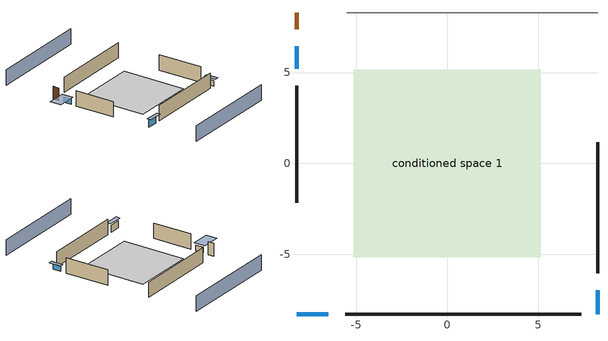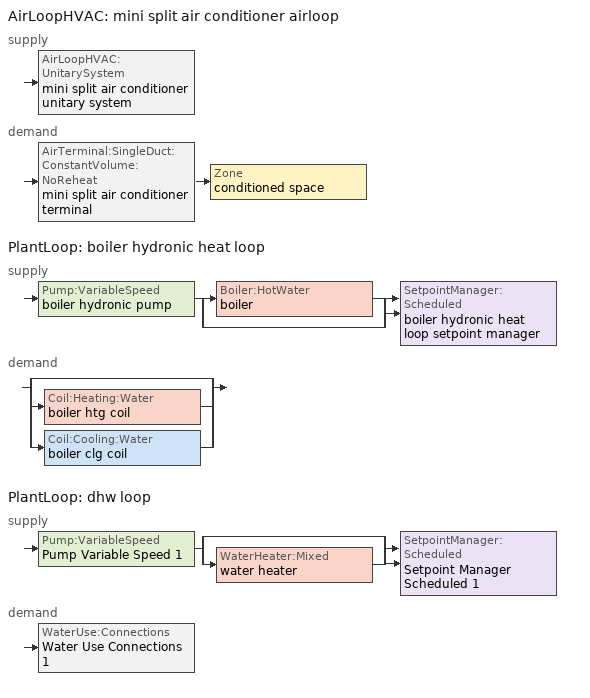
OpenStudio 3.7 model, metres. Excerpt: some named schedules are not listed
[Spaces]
conditioned space 1
 floor foundation (Slab1 construction): -5.14,-5.14 -5.14,5.14 5.14,5.14 5.14,-5.14 z0
 wall outside (Wall1 construction): 8.28,-6.04 8.28,1.17 z0:2.44
 wall outside (Wall2 construction): -5.61,-8.28 7.35,-8.28 z0:2.44
 wall outside (Wall3 construction): -8.28,4.28 -8.28,-2.16 z0:2.44
 wall outside (AdiabaticWallConstruction): 8.28,-8.29 8.28,-6.97 z0:0.85; -8.28,-8.28 -6.54,-8.28 z0:1.16; -8.28,6.44 -8.28,5.21 z0:0.92
 wall outside (AdiabaticWallConstruction 1): -8.28,8.28 -8.28,7.37 z0:2.03
 wall adiabatic (Wall4 construction): 8.28,8.28 -5.51,8.28 z0:2.44
 window (WindowConstruction): 8.28,-8.28 8.28,-6.97 z0:0.85
 window (WindowConstruction 1): -8.28,-8.28 -6.54,-8.28 z0:1.16
 window (WindowConstruction 2): -8.28,6.44 -8.28,5.21 z0:0.91
 door (Door): -8.28,8.28 -8.28,7.37 z0:2.03
 ceiling adiabatic (Floor1 construction): 5.14,-5.14 5.14,5.14 -5.14,5.14 -5.14,-5.14 z0
shading: 8.28,16.51 -8.28,16.51 / -8.28,-16.51 8.28,-16.51 z0:2.44; 8.28,-6.66 8.28,-8.59 8.89,-8.59 8.89,-6.66 z1.16; -6.24,-8.28 -8.59,-8.28 -8.59,-8.89 -6.24,-8.89 z1.46; -8.28,4.91 -8.28,6.75 -11.33,6.75 -11.33,4.91 z1.22
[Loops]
AirLoopHVAC 'mini split air conditioner airloop'
 supply: AirLoopHVAC:UnitarySystem 'mini split air conditioner unitary system'
 demand: AirTerminal:SingleDuct:ConstantVolume:NoReheat 'mini split air conditioner terminal' > Zone 'conditioned space'
PlantLoop 'boiler hydronic heat loop'
 supply: Pump:VariableSpeed 'boiler hydronic pump' > split
  | Boiler:HotWater 'boiler'
  | bypass
  join > SetpointManager:Scheduled 'boiler hydronic heat loop setpoint manager'
 demand: split
  | bypass
  | Coil:Heating:Water 'boiler htg coil'
  | Coil:Cooling:Water 'boiler clg coil'
PlantLoop 'dhw loop'
 supply: Pump:VariableSpeed 'Pump Variable Speed 1' > split
  | bypass
  | WaterHeater:Mixed 'water heater'
  join > SetpointManager:Scheduled 'Setpoint Manager Scheduled 1'
 demand: WaterUse:Connections 'Water Use Connections 1'
[Site]
Tallahassee Regional Ap  Isis_FL_USA: Latitude {deg}=30.38; Longitude {deg}=-84.37; Time Zone {hr}=-5; Elevation {m}=21; Terrain=Suburbs
[Site:GroundTemperature:Shallow]
16.3547, 15.0593, 14.9556, 15.5703, 18.038, 20.4943, 22.6237, 23.9727, 24.0873, 22.9901, 20.915, 18.5341
[Site:WaterMainsTemperature]
Calculation Method=Schedule; Temperature Schedule=mains temperature schedule
[Building]
Building 1
[Material] Roughness=Rough
Name | Thickness {m} | Conductivity {W/m-K} | Density {kg/m3} | Specific Heat {J/kg-K} | Thermal Absorptance | Solar Absorptance | Visible Absorptance
wood siding | 0.0254 | 0.102417 | 544.68 | 1172.36 | 0.9 | 0.85 | 0.85
osb sheathing 0.5 in. | 0.0127 | 0.115458 | 512.64 | 1214.23 | 0.9 | 0.7 | 0.7
wall stud and cavity | 0.1397 | 0.0951301 | 139.0536 | 1170.24 | 0.9 | 0.7 | 0.7
gypsum board | 0.0127 | 0.160291 | 801 | 837.4 | 0.9 | 0.6 | 0.6
osb sheathing 0.5 in. 1 | 0.0127 | 0.115458 | 512.64 | 1214.23
wall stud and cavity 1 | 0.1397 | 0.506836 | 139.0536 | 1170.24 | 0.9 | 0.7 | 0.7
ceiling stud and cavity | 0.0889 | 1.05181 | 20.9862 | 1087.66 | 0.9 | 0.7 | 0.7
gypsum board 1 | 0.00254 | 0.160291 | 801 | 837.4 | 0.9 | 0.6 | 0.6
interior horizontal ins | 0.051816 | 0.029427 | 32.04 | 1214.23
interior vertical ins | 0.025908 | 0.029427 | 32.04 | 1214.23
concrete 4.0 in. | 0.1016 | 1.803125 | 2242.8 | 837.4 | 0.9 | 0.7 | 0.7
floor covering | 0.0127 | 0.0450781 | 54.468 | 1339.84 | 0.9 | 0.9 | 0.9
wood siding 1; wood siding 2 | 0.0254 | 0.102417 | 544.68 | 1172.36
wall rigid ins | 0.512978 | 0.029427 | 32.04 | 1214.23 | 0.9 | 0.7 | 0.7
wall stud and cavity 2 | 0.0889 | 0.380278 | 52.3479 | 1209.89 | 0.9 | 0.7 | 0.7
door material | 0.04445 | 0.0612267 | 512.64 | 1214.23 | 0.9 | 0.7 | 0.7
wall stud and cavity 3 | 0.0889 | 0.391764 | 83.0341 | 1211.67 | 0.9 | 0.7 | 0.7
furniture material conditioned space 1 | 0.1524 | 0.115458 | 640.8 | 1214.23 | 0.9 | 0.6 | 0.6
[Construction]
Wall1 construction; Wall2 construction; Wall3 construction: wood siding, osb sheathing 0.5 in., wall stud and cavity, gypsum board
Wall4 construction: osb sheathing 0.5 in. 1, wall stud and cavity 1, gypsum board
Floor1 construction: ceiling stud and cavity, gypsum board 1
Slab1 construction: concrete 4.0 in., floor covering
WindowConstruction; WindowConstruction 1; WindowConstruction 2: WindowMaterial
AdiabaticWallConstruction: wood siding 1, wall rigid ins, wall stud and cavity 2, gypsum board
Door: door material
AdiabaticWallConstruction 1: wood siding 2, wall rigid ins, wall stud and cavity 2, gypsum board
PartitionWallConstruction: gypsum board, wall stud and cavity 3, gypsum board
furniture construction conditioned space 1: furniture material conditioned space 1
[WindowMaterial:SimpleGlazingSystem]
WindowMaterial: U-Factor {W/m2-K}=4.31528; Solar Heat Gain Coefficient=0.67
[ThermalZone]
conditioned space: Multiplier=1; Volume {m3}=257.797; Thermostat=conditioned space temperature setpoint; Use Ideal Air Loads=No
[Sizing:Zone]
conditioned space: Zone Cooling Design Supply Air Temperature Input Method=SupplyAirTemperature; Zone Cooling Design Supply Air Temperature {C}=14; Zone Cooling Design Supply Air Temperature Difference {deltaC}=11.11; Zone Heating Design Supply Air Temperature Input Method=SupplyAirTemperature; Zone Heating Design Supply Air Temperature {C}=40; Zone Heating Design Supply Air Temperature Difference {deltaC}=11.11; Zone Cooling Design Supply Air Humidity Ratio {kg-H2O/kg-air}=0.0085; Zone Heating Design Supply Air Humidity Ratio {kg-H2O/kg-air}=0.008; Cooling Design Air Flow Method=DesignDay; Heating Design Air Flow Method=DesignDay; Account for Dedicated Outdoor Air System=No; Dedicated Outdoor Air System Control Strategy=NeutralSupplyAir; Dedicated Outdoor Air Low Setpoint Temperature for Design {C}=autosize; Dedicated Outdoor Air High Setpoint Temperature for Design {C}=autosize; Zone Load Sizing Method=Sensible Load Only No Latent Load; Zone Latent Cooling Design Supply Air Humidity Ratio Input Method=HumidityRatioDifference; Zone Cooling Design Supply Air Humidity Ratio Difference {kgWater/kgDryAir}=0.005; Zone Latent Heating Design Supply Air Humidity Ratio Input Method=HumidityRatioDifference; Zone Humidification Design Supply Air Humidity Ratio Difference {kgWater/kgDryAir}=0.005
[Zone equipment]
conditioned space: mini split air conditioner terminal, boiler fan coil
[Space]
conditioned space 1: Thermal Zone=conditioned space; Building Unit=Building Unit 1; Volume {m3}=257.797
[ThermostatSetpoint:DualSetpoint]
conditioned space temperature setpoint: Heating Setpoint Temperature Schedule=heating setpoint; Cooling Setpoint Temperature Schedule=cooling setpoint
[Foundation:Kiva]
Foundation Kiva 1: Initial Indoor Air Temperature {C}=16.3889; Interior Horizontal Insulation Material=interior horizontal ins; Interior Horizontal Insulation Depth {m}=0; Interior Horizontal Insulation Width {m}=0.6096; Interior Vertical Insulation Material=interior vertical ins; Interior Vertical Insulation Depth {m}=0.1016; Wall Height Above Grade {m}=0.1016; Wall Depth Below Slab {m}=0.2032
[Foundation:Kiva:Settings]
Soil Conductivity {W/m-K}=1.9041; Soil Density {kg/m3}=1842.3; Soil Specific Heat {J/kg-K}=418.7; Ground Solar Absorptivity=0.9; Ground Thermal Absorptivity=0.9; Ground Surface Roughness {m}=0.03; Far-Field Width {m}=40; Deep-Ground Boundary Condition=ZeroFlux; Deep-Ground Depth {m}=40; Minimum Cell Dimension {m}=0.2; Maximum Cell Growth Coefficient=3; Simulation Timestep=Timestep
[SurfaceProperty:ExposedFoundationPerimeter]
Slab1: Exposed Perimeter Calculation Method=TotalExposedPerimeter; Total Exposed Perimeter {m}=29.1084
[SurfaceProperty:IncidentSolarMultiplier] Incident Solar Multiplier=1; Incident Solar Multiplier Schedule=trans schedule winter=0.85 summer=0.7
Window1; Window2; Window3
[InternalMass:Definition] Design Level Calculation Method=SurfaceArea
Name | Construction | Surface Area {m2}
partition wall mass | PartitionWallConstruction | 105.724
furniture mass conditioned space 1 | furniture construction conditioned space 1 | 42.2895
[InternalMass] Space or SpaceType=conditioned space 1; Multiplier=1
Name | Internal Mass Definition
partition wall mass | partition wall mass
furniture mass conditioned space 1 | furniture mass conditioned space 1
[External:File]
External File 1: File=in.schedules.csv
[People:Definition]
occupants: Number of People Calculation Method=People; Number of People {people}=4; Fraction Radiant=0.314171; Sensible Heat Fraction=0.56303; Carbon Dioxide Generation Rate {m3/s-W}=0; Enable ASHRAE 55 Comfort Warnings=No; Mean Radiant Temperature Calculation Type=ZoneAveraged
[People]
occupants: People Definition=occupants; Space or SpaceType=conditioned space 1; Number of People Schedule=occupants; Activity Level Schedule=occupants activity schedule; Multiplier=1
[Coil:Cooling:DX:MultiSpeed]
mini split air conditioner clg coil: Availability Schedule=Always On Discrete; Condenser Type=AirCooled; Minimum Outdoor Dry-Bulb Temperature for Compressor Operation {C}=-25; Apply Part Load Fraction to Speeds Greater than 1=No; Apply Latent Degradation to Speeds Greater than 1=No; Crankcase Heater Capacity {W}=50; Maximum Outdoor Dry-Bulb Temperature for Crankcase Heater Operation {C}=10; Basin Heater Capacity {W/K}=0; Basin Heater Setpoint Temperature {C}=2; Fuel Type=Electricity; Stage 1=Coil Cooling DX Multi Speed Stage Data 1; Stage 2=Coil Cooling DX Multi Speed Stage Data 2
[Coil:Cooling:DX:MultiSpeed:StageData] Rated Evaporator Fan Power Per Volume Flow Rate 2017 {W/(m3/s)}=773.3; Rated Evaporator Fan Power Per Volume Flow Rate 2023 {W/(m3/s)}=934.4; Nominal Time for Condensate Removal to Begin {s}=1000; Ratio of Initial Moisture Evaporation Rate and Steady State Latent Capacity=1.5; Maximum Cycling Rate {cycles/hr}=3; Latent Capacity Time Constant {s}=45; Rated Waste Heat Fraction of Power Input=0.2; Waste Heat Function of Temperature Curve=ConstantBiquadratic; Evaporative Condenser Effectiveness=0.9; Evaporative Condenser Air Flow Rate {m3/s}=autosize; Rated Evaporative Condenser Pump Power Consumption {W}=autosize
Name | Gross Rated Total Cooling Capacity {W} | Gross Rated Sensible Heat Ratio | Gross Rated Cooling COP {W/W} | Rated Air Flow Rate {m3/s} | Total Cooling Capacity Function of Temperature Curve | Total Cooling Capacity Function of Flow Fraction Curve | Energy Input Ratio Function of Temperature Curve | Energy Input Ratio Function of Flow Fraction Curve | Part Load Fraction Correlation Curve
Coil Cooling DX Multi Speed Stage Data 1 | 918.842 | 0.805933 | 3.61186 | 0.0492981 | Cool-CAP-fT1 | Cool-CAP-fFF1 | Cool-EIR-fT1 | Cool-EIR-fFF1 | Cool-PLF-fPLR1
Coil Cooling DX Multi Speed Stage Data 2 | 3628.42 | 0.729645 | 2.81102 | 0.193325 | Cool-CAP-fT2 | Cool-CAP-fFF2 | Cool-EIR-fT2 | Cool-EIR-fFF2 | Cool-PLF-fPLR2
[Fan:SystemModel] Availability Schedule=Always On Discrete; Speed Control Method=Discrete; Electric Power Minimum Flow Rate Fraction=0.2; Motor Efficiency=1; Motor In Air Stream Fraction=1; Design Electric Power Consumption {W}=autosize; Design Power Sizing Method=TotalEfficiencyAndPressure; Electric Power Per Unit Flow Rate {W/(m3/s)}=840; Electric Power Per Unit Flow Rate Per Unit Pressure {W-s/m3-Pa}=1.66667; Motor Loss Radiative Fraction=0
Name | Design Maximum Air Flow Rate {m3/s} | Design Pressure Rise {Pa} | Fan Total Efficiency | Speed Flow Fraction 1 | Speed Electric Power Fraction 1 | Speed Flow Fraction 2 | Speed Electric Power Fraction 2
mini split air conditioner supply fan | 0.193498 | 111.241 | 0.75 | 0.255 | 0.01658 | 1 | 1
boiler supply fan | 0.252209 | 1e-06 | 1 | 1 | 1
[EnergyManagementSystem:Sensor]
Name | Output Variable or Output Meter Index Key | Output Variable or Output Meter
mini_split_air_conditioner_supply_fan_s | mini split air conditioner supply fan | Fan Electricity Energy
mini_split_air_conditioner_clg_coil_s | mini split air conditioner clg coil | Cooling Coil Total Cooling Energy
boiler_plr_s | boiler | Boiler Part Load Ratio
boiler_hydronic_pump_mfr_s | boiler hydronic pump | Pump Mass Flow Rate
boiler_hydronic_pump_s | boiler hydronic pump | Pump Electricity Energy
boiler_fan_coil_s | boiler fan coil | Fan Coil Heating Energy
water_heater_energy | water heater | Water Heater Electricity Rate
water_heater_on_cycle_parasitic | water heater | Water Heater On Cycle Parasitic Electricity Rate
water_heater_off_cycle_parasitic | water heater | Water Heater Off Cycle Parasitic Electricity Rate
cool_season | cooling season schedule | Schedule Value
out_pb_s |  | Site Outdoor Air Barometric Pressure
out_wt_s |  | Site Outdoor Air Humidity Ratio
win_s | conditioned space | Zone Air Humidity Ratio
site_vw_s |  | Site Wind Speed
tin_s | conditioned space | Zone Mean Air Temperature
tout_s | conditioned space | Zone Outdoor Air Drybulb Temperature
mini_split_air_conditioner_airloop_Fan_RTF_s | mini split air conditioner supply fan | Fan Runtime Fraction Speed 1
mini_split_air_conditioner_airloop_Fan_RTF_s_1 | mini split air conditioner supply fan | Fan Runtime Fraction Speed 2
boiler_fan_coil_Fan_RTF_s | boiler supply fan | Fan Runtime Fraction
natural_vent_s | natural vent schedule | Schedule Value
htg_sp_s | heating setpoint | Schedule Value
clg_sp_s | cooling setpoint | Schedule Value
mech_vent_range_fan_0_sch_s | mech vent range fan 0 schedule | Schedule Value
mech_vent_bath_fan_0_sch_s | mech vent bath fan 0 schedule | Schedule Value
zone_htg_unmet_s | conditioned space | Zone Heating Setpoint Not Met Time
zone_clg_unmet_s | conditioned space | Zone Cooling Setpoint Not Met Time
htg_load_cond |  | Heating:EnergyTransfer:Zone:CONDITIONED SPACE
clg_load_cond |  | Cooling:EnergyTransfer:Zone:CONDITIONED SPACE
[EnergyManagementSystem:Program]
mini_split_air_conditioner_supply_fan_disaggregate_program: Set mini_split_air_conditioner_supply_fan_clg = 0; If mini_split_air_conditioner_clg_coil_s > 0; Set mini_split_air_conditioner_supply_fan_clg = mini_split_air_conditioner_supply_fan_s; EndIf
boiler_hydronic_pump_power_program: Set heating_plr = boiler_plr_s; Set pump_total_eff = boiler_hydronic_pump_rated_mfr / 1000 * 20000.0 / 210.576923076923; Set pump_vfr = boiler_hydronic_pump_mfr_s / 1000; If pump_vfr > 0; Set boiler_hydronic_pump_pressure_rise_act = 210.57692307692307 * heating_plr * pump_total_eff / pump_vfr; Else; Set boiler_hydronic_pump_pressure_rise_act = 0; EndIf
boiler_hydronic_pump_disaggregate_program: Set boiler_hydronic_pump_primary_htg = boiler_hydronic_pump_s
water_heater_EC_adj: Set dhw_e_cons = water_heater_energy + water_heater_on_cycle_parasitic + water_heater_off_cycle_parasitic; Set water_heater_ec_adj_act = 0.0 * dhw_e_cons / 1
natural_vent_program: Set Tin = tin_s; Set Tout = tout_s; Set Wout = out_wt_s; Set Pbar = out_pb_s; Set Phiout = (@RhFnTdbWPb Tout Wout Pbar); Set MaxHR = 0.0115; Set MaxRH = 0.7; Set Tnvsp = (htg_sp_s + clg_sp_s) / 2; Set NVavail = natural_vent_s; Set ClgSsnAvail = cool_season; Set natural_vent_flow_act = 0; Set whole_house_fan_flow_act = 0; Set whole_house_fan_act = 0; If ((Wout < MaxHR) && (Phiout < MaxRH) && (Tin > Tout) && (Tin > Tnvsp) && (ClgSsnAvail > 0)); Set WHF_Flow = 0; Set Adj = (Tin-Tnvsp)/(Tin-Tout); Set Adj = (@Min Adj 1); Set Adj = (@Max Adj 0); If (WHF_Flow > 0); Set whole_house_fan_flow_act = WHF_Flow*Adj; Set WHF_W = 0; Set whole_house_fan_act = WHF_W*Adj; ElseIf (NVavail > 0); Set NVArea = 1714.228313472; Set Cs = 8.968567957270247e-05; Set Cw = 6.158219665777789e-05; Set Tdiff = Tin-Tout; Set dT = (@Abs Tdiff); Set Vwind = site_vw_s; Set SGNV = NVArea*Adj*((((Cs*dT)+(Cw*(Vwind^2)))^0.5)/1000); Set MaxNV = 1.4322031742976002; Set natural_vent_flow_act = (@Min SGNV MaxNV); EndIf; EndIf
infil_program: Set p_m = 0.14; Set p_s = 0.22; Set s_m = 270; Set s_s = 370; Set z_m = 9.99744; Set z_s = 2.4384; Set f_t = (((s_m/z_m)^p_m)*((z_s/s_s)^p_s)); Set Tdiff = tin_s-tout_s; Set dT = @Abs Tdiff; Set c = 0.0844; Set Cs = 0.0649; Set Cw = 0.1476; Set n = 0.65; Set sft = (f_t*0.7000000000000001); Set temp1 = ((c*Cw)*((sft*site_vw_s)^(2*n)))^2; Set Qinf = (((c*Cs*(dT^n))^2)+temp1)^0.5; Set Qinf = (@Max Qinf 0); Set mech_vent_house_fan_sensible_load_equip_act = 0.0; Set mech_vent_house_fan_latent_load_equip_act = 0.0; Set OASupInPb = out_pb_s; Set OASupInTemp = tout_s; Set OASupInW = out_wt_s; Set OASupRho = (@RhoAirFnPbTdbW OASupInPb OASupInTemp OASupInW); Set OASupCp = (@CpAirFnW OASupInW); Set OASupInEnth = (@HFnTdbW OASupInTemp OASupInW); Set ZoneTemp = tin_s; Set ZoneW = win_s; Set ZoneCp = (@CpAirFnW ZoneW); Set ZoneAirEnth = (@HFnTdbW ZoneTemp ZoneW); Set mech_vent_house_fan_cfis_act = 0.0; Set QWHV_cfis_sup = 0.0; Set QWHV_cfis_suppl_sup = 0.0; Set QWHV_cfis_suppl_exh = 0.0; Set Qrange = 0; Set Qrange = Qrange + 0.04719 * mech_vent_range_fan_0_sch_s; Set Qbath = 0; Set Qbath = Qbath + 0.04719 * mech_vent_bath_fan_0_sch_s; Set Qdryer = 0; Set QWHV_sup = 0.0; Set QWHV_exh = 0.0; Set Qexhaust = Qrange + Qbath + Qdryer + QWHV_exh + QWHV_cfis_suppl_exh; Set Qsupply = QWHV_sup + QWHV_cfis_sup + QWHV_cfis_suppl_sup; Set Qfan = (@Max Qexhaust Qsupply); If Qfan > 0; Set Qavg = ((Qexhaust + Qsupply) / 2.0); If ((@Abs (Qexhaust - Qavg)) / Qavg) <= 0.1; Set phi = 1; Else; Set phi = (Qinf / (Qinf + Qfan)); EndIf; Set Qinf_adj = phi * Qinf; Else; Set Qinf_adj = Qinf; EndIf; Set infil_flow_act = Qinf_adj; Set Qload = Qfan; Set Effectiveness_Sens = 0.0; Set Effectiveness_Lat = 0.0; Set Fan_MFR = Qload * OASupRho; Set ZoneInEnth = OASupInEnth; Set ZoneInTemp = OASupInTemp; Set FanTotalToCond = Fan_MFR * (ZoneInEnth - ZoneAirEnth); Set FanSensToCond = Fan_MFR * ZoneCp * (ZoneInTemp - ZoneTemp); Set FanLatToCond = FanTotalToCond - FanSensToCond; Set mech_vent_house_fan_sensible_load_equip_act = mech_vent_house_fan_sensible_load_equip_act + FanSensToCond; Set mech_vent_house_fan_latent_load_equip_act = mech_vent_house_fan_latent_load_equip_act + FanLatToCond
unmet_hours_program: Set htg_unmet_hours = 0; Set clg_unmet_hours = 0; If ((DayOfYear >= 1) && (DayOfYear <= 365)); If zone_htg_unmet_s > htg_unmet_hours; Set htg_unmet_hours = zone_htg_unmet_s; EndIf; EndIf; If ((DayOfYear >= 1) && (DayOfYear <= 365)); If zone_clg_unmet_s > clg_unmet_hours; Set clg_unmet_hours = zone_clg_unmet_s; EndIf; EndIf
total_loads_program: Set loads_htg_tot = 0; Set loads_clg_tot = 0; If htg_load_cond > 0; Set loads_htg_tot = loads_htg_tot + (htg_load_cond - clg_load_cond) * 1.0; EndIf; If clg_load_cond > 0; Set loads_clg_tot = loads_clg_tot + (clg_load_cond - htg_load_cond) * 1.0; EndIf
[EnergyManagementSystem:ProgramCallingManager]
mini split air conditioner supply fan disaggregate program calling manager: EndOfSystemTimestepBeforeHVACReporting; mini_split_air_conditioner_supply_fan_disaggregate_program
boiler hydronic pump power program calling manager: EndOfSystemTimestepBeforeHVACReporting; boiler_hydronic_pump_power_program
boiler hydronic pump disaggregate program calling manager: EndOfSystemTimestepBeforeHVACReporting; boiler_hydronic_pump_disaggregate_program
water heater EC_adj ProgramManager: EndOfSystemTimestepBeforeHVACReporting; water_heater_EC_adj
natural_vent_program calling manager: BeginZoneTimestepAfterInitHeatBalance; natural_vent_program
infil_program calling manager: BeginZoneTimestepAfterInitHeatBalance; infil_program
unmet_hours_program calling manager: EndOfZoneTimestepBeforeZoneReporting; unmet_hours_program
total_loads_program calling manager: EndOfZoneTimestepAfterZoneReporting; total_loads_program
[EnergyManagementSystem:OutputVariable]
Name | EMS Variable | Type of Data in Variable | Update Frequency | EMS Program or Subroutine | Units
mini split air conditioner supply fan disaggregate clg | mini_split_air_conditioner_supply_fan_clg | Summed | SystemTimestep | mini_split_air_conditioner_supply_fan_disaggregate_program | J
boiler hydronic pump disaggregate htg primary | boiler_hydronic_pump_primary_htg | Summed | SystemTimestep | boiler_hydronic_pump_disaggregate_program | J
natural_vent_flow_act_timeseries_outvar | natural_vent_flow_act | Averaged | ZoneTimestep | natural_vent_program | m^/s
whole_house_fan_flow_act_timeseries_outvar | whole_house_fan_flow_act | Averaged | ZoneTimestep | natural_vent_program | m^/s
Qfan_timeseries_outvar | Qfan | Averaged | ZoneTimestep | infil_program | m^/s
infil_flow_act_timeseries_outvar | infil_flow_act | Averaged | ZoneTimestep | infil_program | m^/s
[AirLoopHVAC:UnitarySystem]
mini split air conditioner unitary system: Control Type=Load; Controlling Zone or Thermostat Location=conditioned space; Dehumidification Control Type=None; Availability Schedule=Always On Discrete; Supply Fan=mini split air conditioner supply fan; Fan Placement=BlowThrough; Supply Air Fan Operating Mode Schedule=mini split air conditioner auto fan schedule; DX Heating Coil Sizing Ratio=1; Cooling Coil=mini split air conditioner clg coil; Use DOAS DX Cooling Coil=No; DOAS DX Cooling Coil Leaving Minimum Air Temperature {C}=2; Latent Load Control=SensibleOnlyLoadControl; Supply Air Flow Rate Method During Cooling Operation=SupplyAirFlowRate; Supply Air Flow Rate During Cooling Operation {m3/s}=0.193498; Supply Air Flow Rate Method During Heating Operation=SupplyAirFlowRate; Supply Air Flow Rate During Heating Operation {m3/s}=0; Supply Air Flow Rate Method When No Cooling or Heating is Required=SupplyAirFlowRate; Supply Air Flow Rate When No Cooling or Heating is Required {m3/s}=0; Maximum Supply Air Temperature {C}=48.8889; Maximum Outdoor Dry-Bulb Temperature for Supplemental Heater Operation {C}=21; Ancilliary On-Cycle Electric Power {W}=0; Ancilliary Off-Cycle Electric Power {W}=0; Design Specification Multispeed Object=Unitary System Performance Multispeed 1
[UnitarySystemPerformance:Multispeed]
Unitary System Performance Multispeed 1: Single Mode Operation=No; No Load Supply Air Flow Rate Ratio=1; Heating Speed Supply Air Flow Ratio 1=autosize; Cooling Speed Supply Air Flow Ratio 1=0.255; Heating Speed Supply Air Flow Ratio 2=autosize; Cooling Speed Supply Air Flow Ratio 2=1
[AirLoopHVAC]
mini split air conditioner airloop: Availability Schedule=Always On Discrete; Design Supply Air Flow Rate {m3/s}=0.193498; Design Return Air Flow Fraction of Supply Air Flow=1
[Sizing:System]
mini split air conditioner airloop: Central Heating Maximum System Air Flow Ratio=0.3; Preheat Design Temperature {C}=7; Preheat Design Humidity Ratio {kg-H2O/kg-Air}=0.008; Precool Design Temperature {C}=12.8; Precool Design Humidity Ratio {kg-H2O/kg-Air}=0.008; Central Cooling Design Supply Air Temperature {C}=12.8; Central Heating Design Supply Air Temperature {C}=16.7; 100% Outdoor Air in Cooling=Yes; 100% Outdoor Air in Heating=Yes; Central Cooling Design Supply Air Humidity Ratio {kg-H2O/kg-Air}=0.0085; Zone Maximum Outdoor Air Fraction=1; Cooling Supply Air Flow Rate Per Floor Area {m3/s-m2}=0.00996765; Cooling Fraction of Autosized Cooling Supply Air Flow Rate=1; Cooling Supply Air Flow Rate Per Unit Cooling Capacity {m3/s-W}=3.94755e-05; Heating Supply Air Flow Rate Per Floor Area {m3/s-m2}=0.00996765; Heating Fraction of Autosized Heating Supply Air Flow Rate=1; Heating Fraction of Autosized Cooling Supply Air Flow Rate=1; Heating Supply Air Flow Rate Per Unit Heating Capacity {m3/s-W}=3.15882e-05; Cooling Design Capacity Method=CoolingDesignCapacity; Cooling Design Capacity {W}=autosize; Cooling Design Capacity Per Floor Area {W/m2}=234.7; Fraction of Autosized Cooling Design Capacity=1; Heating Design Capacity Method=HeatingDesignCapacity; Heating Design Capacity {W}=autosize; Heating Design Capacity Per Floor Area {W/m2}=157; Fraction of Autosized Heating Design Capacity=1; Central Cooling Capacity Control Method=OnOff; Occupant Diversity=autosize
[AirTerminal:SingleDuct:ConstantVolume:NoReheat]
mini split air conditioner terminal: Availability Schedule=Always On Discrete; Maximum Air Flow Rate {m3/s}=0.193498
[PlantLoop] Glycol Concentration=0; Load Distribution Scheme=Optimal
Name | Fluid Type | Maximum Loop Temperature {C} | Minimum Loop Temperature {C} | Minimum Loop Flow Rate {m3/s} | Plant Loop Volume {m3} | Maximum Loop Flow Rate {m3/s}
boiler hydronic heat loop | Water | 100 | 0 | 0 | Autocalculate
dhw loop |  |  |  |  | 0.003 | 0.01
[Sizing:Plant] Loop Type=Heating; Sizing Option=NonCoincident; Zone Timesteps in Averaging Window=1; Coincident Sizing Factor Mode=None
Name | Design Loop Exit Temperature {C} | Loop Design Temperature Difference {deltaC}
boiler hydronic heat loop | 82.2222 | 11.1111
dhw loop | 52.6667 | 5.55556
[Pump:VariableSpeed] Fraction of Motor Inefficiencies to Fluid Stream=0; Coefficient 1 of the Part Load Performance Curve=0; Coefficient 2 of the Part Load Performance Curve=1; Coefficient 3 of the Part Load Performance Curve=0; Coefficient 4 of the Part Load Performance Curve=0; Pump Control Type=Intermittent; Skin Loss Radiative Fraction=0.5; Design Power Sizing Method=PowerPerFlowPerPressure; Design Electric Power per Unit Flow Rate {W/(m3/s)}=348701.1; Design Shaft Power per Unit Flow Rate per Unit Head {W-s/m3-Pa}=1.28205; Design Minimum Flow Rate Fraction=0
Name | Rated Flow Rate {m3/s} | Rated Pump Head {Pa} | Rated Power Consumption {W} | Motor Efficiency
boiler hydronic pump | 0.00789663 | 20000 | 210.577 | 0.85
Pump Variable Speed 1 | 0.01 | 1 | 0 | 1
[Boiler:HotWater]
boiler: Fuel Type=NaturalGas; Nominal Capacity {W}=4698.52; Nominal Thermal Efficiency=0.78; Efficiency Curve Temperature Evaluation Variable=LeavingBoiler; Normalized Boiler Efficiency Curve=NonCondensingBoilerEff; Minimum Part Load Ratio=0; Maximum Part Load Ratio=1; Optimum Part Load Ratio=1; Water Outlet Upper Temperature Limit {C}=99.9; Boiler Flow Mode=LeavingSetpointModulated; On Cycle Parasitic Electric Load {W}=0; Off Cycle Parasitic Fuel Load {W}=0; Sizing Factor=1
[EnergyManagementSystem:InternalVariable]
Name | Internal Data Index Key | Internal Data Type
boiler_hydronic_pump_rated_mfr | boiler hydronic pump | Pump Maximum Mass Flow Rate
mini_split_air_conditioner_airloop_max_sup_fan_mfr | mini split air conditioner supply fan | Fan Maximum Mass Flow Rate
boiler_fan_coil_max_sup_fan_mfr | boiler supply fan | Fan Maximum Mass Flow Rate
[EnergyManagementSystem:Actuator]
Name | Actuated Component | Actuated Component Type | Actuated Component Control Type | Zone or Space
boiler_hydronic_pump_pressure_rise_act | boiler hydronic pump | Pump | Pump Pressure Rise
water_heater_ec_adj_act | water heater energy adjustment1 | OtherEquipment | Power Level | conditioned space 1
natural_vent_flow_act | natural vent flow | Zone Infiltration | Air Exchange Flow Rate
whole_house_fan_flow_act | whole house fan flow | Zone Infiltration | Air Exchange Flow Rate
whole_house_fan_act | whole house fan | ElectricEquipment | Electricity Rate | conditioned space 1
mech_vent_house_fan_cfis_act | mech vent house fan cfis | ElectricEquipment | Electricity Rate | conditioned space 1
infil_flow_act | infil flow | Zone Infiltration | Air Exchange Flow Rate
mech_vent_house_fan_sensible_load_equip_act | mech vent house fan sensible load equip | OtherEquipment | Power Level | conditioned space 1
mech_vent_house_fan_latent_load_equip_act | mech vent house fan latent load equip | OtherEquipment | Power Level | conditioned space 1
[SetpointManager:Scheduled] Control Variable=Temperature
Name | Schedule
boiler hydronic heat loop setpoint manager | boiler hydronic heat supply setpoint
Setpoint Manager Scheduled 1 | dhw temp
[Coil:Heating:Water]
boiler htg coil: Availability Schedule=Always On Discrete; U-Factor Times Area Value {W/K}=338.293; Maximum Water Flow Rate {m3/s}=0.000202403; Performance Input Method=NominalCapacity; Rated Capacity {W}=4698.52
[Controller:WaterCoil]
Name | Water Coil | Action
Controller Water Coil 1 | boiler htg coil | Normal
Controller Water Coil 2 | boiler clg coil | Reverse
[Coil:Cooling:Water]
boiler clg coil: Availability Schedule=Always Off Discrete; Design Water Flow Rate {m3/s}=0.0022; Design Air Flow Rate {m3/s}=1.45; Design Inlet Water Temperature {C}=6.1; Design Inlet Air Temperature {C}=25; Design Outlet Air Temperature {C}=10; Design Inlet Air Humidity Ratio {kg-H2O/kg-air}=0.012; Design Outlet Air Humidity Ratio {kg-H2O/kg-air}=0.008
[ZoneHVAC:FourPipeFanCoil]
boiler fan coil: Availability Schedule=Always On Discrete; Capacity Control Method=CyclingFan; Maximum Supply Air Flow Rate {m3/s}=0.252209; Maximum Outdoor Air Flow Rate {m3/s}=0; Supply Air Fan=boiler supply fan; Cooling Coil=boiler clg coil; Maximum Cold Water Flow Rate {m3/s}=0; Cooling Convergence Tolerance=0.001; Heating Coil=boiler htg coil; Maximum Hot Water Flow Rate {m3/s}=0.000202403; Heating Convergence Tolerance=0.001; Minimum Supply Air Temperature in Cooling Mode {C}=12.7778; Maximum Supply Air Temperature in Heating Mode {C}=48.8889
[ElectricEquipment:Definition] Design Level Calculation Method=EquipmentLevel
Name | Design Level {W} | Fraction Latent | Fraction Radiant | Fraction Lost
ceiling fan | 32.5952 | 0 | 0.558 | 0
dishwasher | 1705.35 | 0.3 | 0.18 | 0.4
fridge | 64.939 | 0 | 0.6 | 0
cooking range | 1551.44 | 0.08 | 0.432 | 0.2
misc plug loads | 360.433 | 0.021 | 0.558 | 0.049
whole house fan; mech vent house fan | 0 | 0 | 0 | 1
mech vent house fan cfis | 0 | 0 | 0 | 0
mech vent range fan 0; mech vent bath fan 0 | 30 | 0 | 0 | 1
[ElectricEquipment] Space or SpaceType=conditioned space 1
Name | Electric Equipment Definition | Schedule
ceiling fan | ceiling fan | ceiling_fan
dishwasher | dishwasher | dishwasher
fridge | fridge | fridge schedule
cooking range | cooking range | cooking_range
misc plug loads | misc plug loads | plug_loads_other
whole house fan | whole house fan | Always On Discrete
mech vent house fan | mech vent house fan | mech vent house fan schedule
mech vent house fan cfis | mech vent house fan cfis | mech vent house fan cfis schedule
mech vent range fan 0 | mech vent range fan 0 | mech vent range fan 0 schedule
mech vent bath fan 0 | mech vent bath fan 0 | mech vent bath fan 0 schedule
[WaterHeater:Mixed]
water heater: Tank Volume {m3}=0.170344; Setpoint Temperature Schedule=water heater setpoint; Deadband Temperature Difference {deltaC}=2; Maximum Temperature Limit {C}=99; Heater Control Type=Cycle; Heater Maximum Capacity {W}=5500.06; Heater Minimum Capacity {W}=0; Heater Fuel Type=Electricity; Heater Thermal Efficiency=1; Off Cycle Parasitic Fuel Consumption Rate {W}=0; Off Cycle Parasitic Fuel Type=Electricity; Off Cycle Parasitic Heat Fraction to Tank=0; On Cycle Parasitic Fuel Consumption Rate {W}=0; On Cycle Parasitic Fuel Type=Electricity; On Cycle Parasitic Heat Fraction to Tank=0; Ambient Temperature Indicator=Outdoors; Off Cycle Loss Coefficient to Ambient Temperature {W/K}=1.16351; Off Cycle Loss Fraction to Thermal Zone=1; On Cycle Loss Coefficient to Ambient Temperature {W/K}=1.16351; On Cycle Loss Fraction to Thermal Zone=1; Use Side Effectiveness=1; Source Side Effectiveness=1; Use Side Design Flow Rate {m3/s}=autosize; Source Side Design Flow Rate {m3/s}=autosize; Indirect Water Heating Recovery Time {hr}=1.5; Source Side Flow Control Mode=IndirectHeatPrimarySetpoint
[WaterHeater:Sizing]
water heater: Design Mode=PeakDraw; Time Storage Can Meet Peak Draw {hr}=0.538503; Time for Tank Recovery {hr}=0; Nominal Tank Volume for Autosizing Plant Connections {m3}=1
[OtherEquipment:Definition] Design Level Calculation Method=EquipmentLevel
Name | Design Level {W} | Fraction Latent | Fraction Radiant | Fraction Lost
water heater energy adjustment1 | 0.01 | 0 | 0 | 1
water sensible | -582.954 | 0 | 0.6 | 0
water latent | 591.506 | 1 | 0 | 0
mech vent house fan sensible load equip | 0 | 0 | 0 | 0
mech vent house fan latent load equip | 0 | 1 | 0 | 0
[OtherEquipment] Space or SpaceType=conditioned space 1
Name | Other Equipment Definition | Schedule | Fuel Type
water heater energy adjustment1 | water heater energy adjustment1 | Always On Discrete | Electricity
water sensible | water sensible | hot_water_fixtures | None
water latent | water latent | hot_water_fixtures | None
mech vent house fan sensible load equip | mech vent house fan sensible load equip | Always On Discrete | None
mech vent house fan latent load equip | mech vent house fan latent load equip | Always On Discrete | None
[WaterUse:Connections]
Water Use Connections 1: Drain Water Heat Exchanger Type=None; Drain Water Heat Exchanger Destination=Plant; Water Use Equipment Name 1=dhw fixtures; Water Use Equipment Name 2=dhw distribution waste; Water Use Equipment Name 3=dishwasher
[WaterUse:Equipment:Definition]
Name | Peak Flow Rate {m3/s} | Target Temperature Schedule
dhw fixtures | 3.93491e-05 | mixed water temperature schedule
dhw distribution waste | 1.31375e-05 | mixed water temperature schedule
dishwasher | 1.0171e-05
[WaterUse:Equipment]
Name | Water Use Equipment Definition | Flow Rate Fraction Schedule
dhw fixtures | dhw fixtures | hot_water_fixtures
dhw distribution waste | dhw distribution waste | hot_water_fixtures
dishwasher | dishwasher | hot_water_dishwasher
[Lights:Definition]
interior lighting: Design Level Calculation Method=LightingLevel; Lighting Level {W}=941.187; Fraction Radiant=0.6; Fraction Visible=0.2; Return Air Fraction=0
[Lights]
interior lighting: Lights Definition=interior lighting; Space or SpaceType=conditioned space 1; Schedule=lighting_interior; Fraction Replaceable=1
[Exterior:Lights:Definition]
exterior lighting: Design Level {W}=56.7307
[Exterior:Lights]
exterior lighting: Exterior Lights Definition=exterior lighting; Schedule=exterior lighting schedule
[SpaceInfiltration:DesignFlowRate] Space or SpaceType=conditioned space 1; Schedule=Always On Discrete; Design Flow Rate Calculation Method=Flow/Space; Design Flow Rate {m3/s}=0
natural vent flow; whole house fan flow; infil flow
[BuildingUnit]
Building Unit 1
[Schedule:Ruleset]
Name | Default Day Schedule
heating setpoint | heating setpoint default day
cooling setpoint | cooling setpoint default day
trans schedule winter=0.85 summer=0.7 | trans schedule winter=0.85 summer=0.7 default day
fridge schedule | fridge schedule default day
exterior lighting schedule | exterior lighting schedule default day
cooling season schedule | cooling season schedule default day
natural vent schedule | natural vent schedule default day
mech vent range fan 0 schedule | mech vent range fan 0 schedule default day
mech vent bath fan 0 schedule | mech vent bath fan 0 schedule default day
[Schedule:Day]
heating setpoint default day; cooling setpoint default day; trans schedule winter=0.85 summer=0.7 default day; fridge schedule default day; exterior lighting schedule default day; cooling season schedule default day; natural vent schedule default day; mech vent range fan 0 schedule default day; mech vent bath fan 0 schedule default day: 24, 0, 0
trans schedule winter=0.85 summer=0.7 allday1; trans schedule winter=0.85 summer=0.7 allday335: 24, 0, 0.85
trans schedule winter=0.85 summer=0.7 allday60: 24, 0, 0.7
fridge schedule allday1; fridge schedule allday12: 1, 0, 0.610949, 2, 0, 0.595675, 3, 0, 0.580401, 4, 0, 0.565128, 6, 0, 0.549854, 7, 0, 0.580401, 8, 0, 0.610949, 10, 0, 0.626223, 12, 0, 0.610949, 15, 0, 0.641496, 16, 0, 0.626223, 17, 0, 0.672044, 18, 0, 0.733139, 19, 0, 0.763686, 20, 0, 0.733139, 21, 0, 0.717865, 22, 0, 0.702591, 23, 0, 0.672044, 24, 0, 0.626223
fridge schedule allday2: 1, 0, 0.609489, 2, 0, 0.594252, 3, 0, 0.579015, 4, 0, 0.563777, 6, 0, 0.54854, 7, 0, 0.579015, 8, 0, 0.609489, 10, 0, 0.624726, 12, 0, 0.609489, 15, 0, 0.639964, 16, 0, 0.624726, 17, 0, 0.670438, 18, 0, 0.731387, 19, 0, 0.761861, 20, 0, 0.731387, 21, 0, 0.71615, 22, 0, 0.700912, 23, 0, 0.670438, 24, 0, 0.624726
fridge schedule allday3: 1, 0, 0.791241, 2, 0, 0.77146, 3, 0, 0.751679, 4, 0, 0.731898, 6, 0, 0.712117, 7, 0, 0.751679, 8, 0, 0.791241, 10, 0, 0.811022, 12, 0, 0.791241, 15, 0, 0.830803, 16, 0, 0.811022, 17, 0, 0.870365, 18, 0, 0.949489, 19, 0, 0.989051, 20, 0, 0.949489, 21, 0, 0.929708, 22, 0, 0.909927, 23, 0, 0.870365, 24, 0, 0.811022
fridge schedule allday6: 1, 0, 0.8, 2, 0, 0.78, 3, 0, 0.76, 4, 0, 0.74, 6, 0, 0.72, 7, 0, 0.76, 8, 0, 0.8, 10, 0, 0.82, 12, 0, 0.8, 15, 0, 0.84, 16, 0, 0.82, 17, 0, 0.88, 18, 0, 0.96, 19, 0, 1, 20, 0, 0.96, 21, 0, 0.94, 22, 0, 0.92, 23, 0, 0.88, 24, 0, 0.82
fridge schedule allday10: 1, 0, 0.679562, 2, 0, 0.662573, 3, 0, 0.645584, 4, 0, 0.628595, 6, 0, 0.611606, 7, 0, 0.645584, 8, 0, 0.679562, 10, 0, 0.696551, 12, 0, 0.679562, 15, 0, 0.71354, 16, 0, 0.696551, 17, 0, 0.747518, 18, 0, 0.815474, 19, 0, 0.849453, 20, 0, 0.815474, 21, 0, 0.798485, 22, 0, 0.781496, 23, 0, 0.747518, 24, 0, 0.696551
fridge schedule allday11: 1, 0, 0.675182, 2, 0, 0.658303, 3, 0, 0.641423, 4, 0, 0.624544, 6, 0, 0.607664, 7, 0, 0.641423, 8, 0, 0.675182, 10, 0, 0.692062, 12, 0, 0.675182, 15, 0, 0.708942, 16, 0, 0.692062, 17, 0, 0.742701, 18, 0, 0.810219, 19, 0, 0.843978, 20, 0, 0.810219, 21, 0, 0.793339, 22, 0, 0.77646, 23, 0, 0.742701, 24, 0, 0.692062
exterior lighting schedule weekday1: 5, 0, 0.434959, 6, 0, 0.349858, 7, 0, 0.330947, 8, 0, 0.321491, 9, 0, 0.312035, 10, 0, 0.264757, 11, 0, 0.208024, 12, 0, 0.141834, 13, 0, 0.113467, 15, 0, 0.104012, 16, 0, 0.113467, 17, 0, 0.179657, 18, 0, 0.349858, 19, 0, 0.463325, 20, 0, 0.614615, 21, 0, 0.860461, 22, 0, 0.99284, 23, 0, 0.860461, 24, 0, 0.595704
exterior lighting schedule weekend1: 2, 0, 0.434959, 4, 0, 0.425503, 5, 0, 0.434959, 6, 0, 0.425503, 7, 0, 0.416047, 8, 0, 0.38768, 9, 0, 0.340402, 10, 0, 0.283669, 11, 0, 0.226935, 12, 0, 0.15129, 13, 0, 0.113467, 15, 0, 0.104012, 16, 0, 0.113467, 17, 0, 0.179657, 18, 0, 0.359314, 19, 0, 0.45387, 20, 0, 0.567337, 21, 0, 0.784816, 22, 0, 0.926651, 23, 0, 0.803728, 24, 0, 0.557882
exterior lighting schedule weekday2: 5, 0, 0.438095, 6, 0, 0.352381, 7, 0, 0.333333, 8, 0, 0.32381, 9, 0, 0.314286, 10, 0, 0.266667, 11, 0, 0.209524, 12, 0, 0.142857, 13, 0, 0.114286, 15, 0, 0.104762, 16, 0, 0.114286, 17, 0, 0.180952, 18, 0, 0.352381, 19, 0, 0.466667, 20, 0, 0.619048, 21, 0, 0.866667, 22, 0, 1, 23, 0, 0.866667, 24, 0, 0.6
exterior lighting schedule weekend2: 2, 0, 0.438095, 4, 0, 0.428571, 5, 0, 0.438095, 6, 0, 0.428571, 7, 0, 0.419048, 8, 0, 0.390476, 9, 0, 0.342857, 10, 0, 0.285714, 11, 0, 0.228571, 12, 0, 0.152381, 13, 0, 0.114286, 15, 0, 0.104762, 16, 0, 0.114286, 17, 0, 0.180952, 18, 0, 0.361905, 19, 0, 0.457143, 20, 0, 0.571429, 21, 0, 0.790476, 22, 0, 0.933333, 23, 0, 0.809524, 24, 0, 0.561905
mech vent range fan 0 schedule allday1: 9, 0, 0, 10, 0, 1, 24, 0, 0
mech vent bath fan 0 schedule allday1: 6, 0, 0, 7, 0, 1, 24, 0, 0
[Schedule:Rule] Date Specification Type=DateRange; Start Day=1
Name | Schedule Ruleset | Rule Order | Day Schedule | Apply Sunday | Apply Monday | Apply Tuesday | Apply Wednesday | Apply Thursday | Apply Friday | Apply Saturday | Start Month | End Month | End Day
heating setpoint allday ruleset1 | heating setpoint | 0 | heating setpoint allday1 | Yes | Yes | Yes | Yes | Yes | Yes | Yes | 1 | 12 | 31
cooling setpoint allday ruleset1 | cooling setpoint | 0 | cooling setpoint allday1 | Yes | Yes | Yes | Yes | Yes | Yes | Yes | 1 | 12 | 31
trans schedule winter=0.85 summer=0.7 allday ruleset1 | trans schedule winter=0.85 summer=0.7 | 2 | trans schedule winter=0.85 summer=0.7 allday1 | Yes | Yes | Yes | Yes | Yes | Yes | Yes | 1 | 2 | 28
trans schedule winter=0.85 summer=0.7 allday ruleset60 | trans schedule winter=0.85 summer=0.7 | 1 | trans schedule winter=0.85 summer=0.7 allday60 | Yes | Yes | Yes | Yes | Yes | Yes | Yes | 3 | 11 | 30
trans schedule winter=0.85 summer=0.7 allday ruleset335 | trans schedule winter=0.85 summer=0.7 | 0 | trans schedule winter=0.85 summer=0.7 allday335 | Yes | Yes | Yes | Yes | Yes | Yes | Yes | 12 | 12 | 31
fridge schedule allday ruleset1 | fridge schedule | 6 | fridge schedule allday1 | Yes | Yes | Yes | Yes | Yes | Yes | Yes | 1 | 1 | 31
fridge schedule allday ruleset2 | fridge schedule | 5 | fridge schedule allday2 | Yes | Yes | Yes | Yes | Yes | Yes | Yes | 2 | 2 | 28
fridge schedule allday ruleset3 | fridge schedule | 4 | fridge schedule allday3 | Yes | Yes | Yes | Yes | Yes | Yes | Yes | 3 | 5 | 31
fridge schedule allday ruleset6 | fridge schedule | 3 | fridge schedule allday6 | Yes | Yes | Yes | Yes | Yes | Yes | Yes | 6 | 9 | 30
fridge schedule allday ruleset10 | fridge schedule | 2 | fridge schedule allday10 | Yes | Yes | Yes | Yes | Yes | Yes | Yes | 10 | 10 | 31
fridge schedule allday ruleset11 | fridge schedule | 1 | fridge schedule allday11 | Yes | Yes | Yes | Yes | Yes | Yes | Yes | 11 | 11 | 30
fridge schedule allday ruleset12 | fridge schedule | 0 | fridge schedule allday12 | Yes | Yes | Yes | Yes | Yes | Yes | Yes | 12 | 12 | 31
exterior lighting schedule weekday ruleset1 | exterior lighting schedule | 21 | exterior lighting schedule weekday1 |  | Yes | Yes | Yes | Yes | Yes |  | 1 | 1 | 31
exterior lighting schedule weekend ruleset1 | exterior lighting schedule | 20 | exterior lighting schedule weekend1 | Yes |  |  |  |  |  | Yes | 1 | 1 | 31
exterior lighting schedule weekday ruleset2 | exterior lighting schedule | 19 | exterior lighting schedule weekday2 |  | Yes | Yes | Yes | Yes | Yes |  | 2 | 2 | 28
exterior lighting schedule weekend ruleset2 | exterior lighting schedule | 18 | exterior lighting schedule weekend2 | Yes |  |  |  |  |  | Yes | 2 | 2 | 28
exterior lighting schedule weekday ruleset3 | exterior lighting schedule | 17 | exterior lighting schedule weekday3 |  | Yes | Yes | Yes | Yes | Yes |  | 3 | 3 | 31
exterior lighting schedule weekend ruleset3 | exterior lighting schedule | 16 | exterior lighting schedule weekend3 | Yes |  |  |  |  |  | Yes | 3 | 3 | 31
exterior lighting schedule weekday ruleset4 | exterior lighting schedule | 15 | exterior lighting schedule weekday4 |  | Yes | Yes | Yes | Yes | Yes |  | 4 | 4 | 30
exterior lighting schedule weekend ruleset4 | exterior lighting schedule | 14 | exterior lighting schedule weekend4 | Yes |  |  |  |  |  | Yes | 4 | 4 | 30
exterior lighting schedule weekday ruleset5 | exterior lighting schedule | 13 | exterior lighting schedule weekday5 |  | Yes | Yes | Yes | Yes | Yes |  | 5 | 5 | 31
exterior lighting schedule weekend ruleset5 | exterior lighting schedule | 12 | exterior lighting schedule weekend5 | Yes |  |  |  |  |  | Yes | 5 | 5 | 31
exterior lighting schedule weekday ruleset6 | exterior lighting schedule | 11 | exterior lighting schedule weekday6 |  | Yes | Yes | Yes | Yes | Yes |  | 6 | 6 | 30
exterior lighting schedule weekend ruleset6 | exterior lighting schedule | 10 | exterior lighting schedule weekend6 | Yes |  |  |  |  |  | Yes | 6 | 6 | 30
exterior lighting schedule weekday ruleset7 | exterior lighting schedule | 9 | exterior lighting schedule weekday7 |  | Yes | Yes | Yes | Yes | Yes |  | 7 | 8 | 31
exterior lighting schedule weekend ruleset7 | exterior lighting schedule | 8 | exterior lighting schedule weekend7 | Yes |  |  |  |  |  | Yes | 7 | 8 | 31
exterior lighting schedule weekday ruleset9 | exterior lighting schedule | 7 | exterior lighting schedule weekday9 |  | Yes | Yes | Yes | Yes | Yes |  | 9 | 9 | 30
exterior lighting schedule weekend ruleset9 | exterior lighting schedule | 6 | exterior lighting schedule weekend9 | Yes |  |  |  |  |  | Yes | 9 | 9 | 30
exterior lighting schedule weekday ruleset10 | exterior lighting schedule | 5 | exterior lighting schedule weekday10 |  | Yes | Yes | Yes | Yes | Yes |  | 10 | 10 | 31
exterior lighting schedule weekend ruleset10 | exterior lighting schedule | 4 | exterior lighting schedule weekend10 | Yes |  |  |  |  |  | Yes | 10 | 10 | 31
exterior lighting schedule weekday ruleset11 | exterior lighting schedule | 3 | exterior lighting schedule weekday11 |  | Yes | Yes | Yes | Yes | Yes |  | 11 | 11 | 30
exterior lighting schedule weekend ruleset11 | exterior lighting schedule | 2 | exterior lighting schedule weekend11 | Yes |  |  |  |  |  | Yes | 11 | 11 | 30
exterior lighting schedule weekday ruleset12 | exterior lighting schedule | 1 | exterior lighting schedule weekday12 |  | Yes | Yes | Yes | Yes | Yes |  | 12 | 12 | 31
exterior lighting schedule weekend ruleset12 | exterior lighting schedule | 0 | exterior lighting schedule weekend12 | Yes |  |  |  |  |  | Yes | 12 | 12 | 31
cooling season schedule allday ruleset1 | cooling season schedule | 2 | cooling season schedule allday1 | Yes | Yes | Yes | Yes | Yes | Yes | Yes | 1 | 2 | 28
cooling season schedule allday ruleset3 | cooling season schedule | 1 | cooling season schedule allday3 | Yes | Yes | Yes | Yes | Yes | Yes | Yes | 3 | 11 | 30
cooling season schedule allday ruleset12 | cooling season schedule | 0 | cooling season schedule allday12 | Yes | Yes | Yes | Yes | Yes | Yes | Yes | 12 | 12 | 31
natural vent schedule rule | natural vent schedule | 0 | natural vent schedule avail day |  | Yes |  | Yes |  | Yes |  | 1 | 12 | 31
mech vent range fan 0 schedule allday ruleset1 | mech vent range fan 0 schedule | 0 | mech vent range fan 0 schedule allday1 | Yes | Yes | Yes | Yes | Yes | Yes | Yes | 1 | 12 | 31
mech vent bath fan 0 schedule allday ruleset1 | mech vent bath fan 0 schedule | 0 | mech vent bath fan 0 schedule allday1 | Yes | Yes | Yes | Yes | Yes | Yes | Yes | 1 | 12 | 31
[Schedule:File] External File=External File 1; Rows to Skip at Top=1; Number of Hours of Data=8760; Minutes per Item=15; Translate File With Relative Path=Yes
Name | Column Number
occupants | 1
ceiling_fan | 8
dishwasher | 5
cooking_range | 4
hot_water_fixtures | 13
hot_water_dishwasher | 11
plug_loads_other | 9
lighting_interior | 2
[Schedule:Constant]
Name | Value
occupants activity schedule | 117.228
Always On Discrete; mech vent house fan schedule; mech vent house fan cfis schedule | 1
mini split air conditioner auto fan schedule; Always Off Discrete | 0
boiler hydronic heat supply setpoint | 82.2222
dhw temp; water heater setpoint | 52.6667
mixed water temperature schedule | 40.5556
[Table:Lookup]
Cool-CAP-fT1: None, 1, 0, Dimensionless, 1.18724, 1.12924, 1.08524, 1.05075, 1.02358, 1.00116, 0.982348, 0.967958, 0.955377, 1.30492, 1.21602, 1.15003, 1.0991, 1.05944, 1.02701, 1, 0.979458, 0.96158, 1.80487, 1.68221, 1.59204, 1.52295, 1.46942, 1.42584, 1.38965, 1.3622, 1.33835
Cool-EIR-fT1: None, 1, 0, Dimensionless, 0.409677, 0.51437, 0.617119, 0.716724, 0.811586, 0.904684, 0.996522, 1.07764, 1.15821, 0.492766, 0.578284, 0.663803, 0.749321, 0.832881, 0.91644, 1, 1.07451, 1.14903, 0.221342, 0.268575, 0.33021, 0.397053, 0.463896, 0.530981, 0.597866, 0.657228, 0.716307
Cool-CAP-fT2: None, 1, 0, Dimensionless, 1.00363, 0.996545, 0.991591, 0.988049, 0.985596, 0.983751, 0.982348, 0.981399, 0.980641, 1.10311, 1.07336, 1.05097, 1.03351, 1.02024, 1.00925, 1, 0.993087, 0.987008, 1.52574, 1.48485, 1.4549, 1.43207, 1.41504, 1.40116, 1.38965, 1.38115, 1.37374
Cool-EIR-fT2: None, 1, 0, Dimensionless, 0.42472, 0.528702, 0.630727, 0.729494, 0.820111, 0.908959, 0.996522, 1.07168, 1.14629, 0.510861, 0.594797, 0.678734, 0.762671, 0.841781, 0.92089, 1, 1.0686, 1.13719, 0.229469, 0.276032, 0.337353, 0.404127, 0.468609, 0.533339, 0.597866, 0.653539, 0.70893
[Curve:Quadratic] Coefficient3 x**2=0; Minimum Value of x=0
Name | Coefficient1 Constant | Coefficient2 x | Maximum Value of x | Minimum Curve Output | Maximum Curve Output
Cool-CAP-fFF1; Cool-EIR-fFF1; Cool-CAP-fFF2; Cool-EIR-fFF2 | 1 | 0 | 2 | 0 | 2
Cool-PLF-fPLR1; Cool-PLF-fPLR2 | 0.75 | 0.25 | 1 | 0.7 | 1
[Curve:Biquadratic]
ConstantBiquadratic: Coefficient1 Constant=1; Coefficient2 x=0; Coefficient3 x**2=0; Coefficient4 y=0; Coefficient5 y**2=0; Coefficient6 x*y=0; Minimum Value of x=-100; Maximum Value of x=100; Minimum Value of y=-100; Maximum Value of y=100
[Curve:Bicubic]
NonCondensingBoilerEff: Coefficient1 Constant=1.11172; Coefficient2 x=0.0786141; Coefficient3 x**2=-0.400426; Coefficient4 y=0; Coefficient5 y**2=-0.000156783; Coefficient6 x*y=0.0093846; Coefficient7 x**3=0.234258; Coefficient8 y**3=1.32927e-06; Coefficient9 x**2*y=-0.0044467; Coefficient10 x*y**2=-1.22498e-05; Minimum Value of x=0.1; Maximum Value of x=1; Minimum Value of y=20; Maximum Value of y=80
[Schedule:FixedInterval]
mains temperature schedule: Interval Length {minutes}=1440; Start Month=1; Start Day=1; Value 1=17.8933; Value 2=17.8544; Value 3=17.8167; Value 4=17.7806; Value 5=17.7456; Value 6=17.7122; Value 7=17.6806; Value 8=17.65; Value 9=17.6211; Value 10=17.5933; Value 11=17.5678; Value 12=17.5433; Value 13=17.5206; Value 14=17.4989; Value 15=17.4794; Value 16=17.4611; Value 17=17.4444; Value 18=17.4289; Value 19=17.4156; Value 20=17.4033; Value 21=17.3928; Value 22=17.3839; Value 23=17.3767; Value 24=17.3711; Value 25=17.3667; Value 26=17.3639; Value 27=17.3633; Value 28=17.3633; Value 29=17.3656; Value 30=17.3694; Value 31=17.3744; Value 32=17.3817; Value 33=17.39; Value 34=17.4; Value 35=17.4111; Value 36=17.4244; Value 37=17.4389; Value 38=17.455; Value 39=17.4728; Value 40=17.4922; Value 41=17.5128; Value 42=17.5356; Value 43=17.5594; Value 44=17.5844; Value 45=17.6117; Value 46=17.64; Value 47=17.67; Value 48=17.7011; Value 49=17.7339; Value 50=17.7683; Value 51=17.8044; Value 52=17.8417; Value 53=17.88; Value 54=17.92; Value 55=17.9617; Value 56=18.0044; Value 57=18.0489; Value 58=18.0944; Value 59=18.1417; Value 60=18.19; Value 61=18.2394; Value 62=18.2906; Value 63=18.3428; Value 64=18.3967; Value 65=18.4511; Value 66=18.5072; Value 67=18.565; Value 68=18.6233; Value 69=18.6833; Value 70=18.7439; Value 71=18.8061; Value 72=18.8694; Value 73=18.9339; Value 74=18.9994; Value 75=19.0661; Value 76=19.1339; Value 77=19.2022; Value 78=19.2722; Value 79=19.3428; Value 80=19.4144; Value 81=19.4872; Value 82=19.5611; Value 83=19.6356; Value 84=19.7111; Value 85=19.7878; Value 86=19.865; Value 87=19.9428; Value 88=20.0217; Value 89=20.1017; Value 90=20.1817; Value 91=20.2628; Value 92=20.345; Value 93=20.4278; Value 94=20.5106; Value 95=20.5944; Value 96=20.6794; Value 97=20.7644; Value 98=20.85; Value 99=20.9361; Value 100=21.0228; Value 101=21.11; Value 102=21.1978; Value 103=21.2861; Value 104=21.3744; Value 105=21.4633; Value 106=21.5528; Value 107=21.6422; Value 108=21.7322; Value 109=21.8228; Value 110=21.9133; Value 111=22.0039; Value 112=22.0944; Value 113=22.1856; Value 114=22.2772; Value 115=22.3683; Value 116=22.46; Value 117=22.5511; Value 118=22.6428; Value 119=22.7344; Value 120=22.8261; Value 121=22.9178; Value 122=23.0089; Value 123=23.1006; Value 124=23.1917; Value 125=23.2828; Value 126=23.3733; Value 127=23.4639; Value 128=23.5544; Value 129=23.645; Value 130=23.7344; Value 131=23.8244; Value 132=23.9133; Value 133=24.0022; Value 134=24.0911; Value 135=24.1789; Value 136=24.2667; Value 137=24.3539; Value 138=24.4406; Value 139=24.5267; Value 140=24.6122; Value 141=24.6972; Value 142=24.7817; Value 143=24.8656; Value 144=24.9489; Value 145=25.0317; Value 146=25.1133; Value 147=25.1944; Value 148=25.2744; Value 149=25.3544; Value 150=25.4333; Value 151=25.5111; Value 152=25.5883; Value 153=25.6644; Value 154=25.74; Value 155=25.8144; Value 156=25.8878; Value 157=25.9606; Value 158=26.0322; Value 159=26.1028; Value 160=26.1728; Value 161=26.2411; Value 162=26.3089; Value 163=26.375; Value 164=26.4406; Value 165=26.505; Value 166=26.5678; Value 167=26.63; Value 168=26.6911; Value 169=26.7506; Value 170=26.8089; Value 171=26.8661; Value 172=26.9222; Value 173=26.9767; Value 174=27.0306; Value 175=27.0828; Value 176=27.1333; Value 177=27.1828; Value 178=27.2311; Value 179=27.2778; Value 180=27.3233; Value 181=27.3678; Value 182=27.4106; Value 183=27.4517; Value 184=27.4917; Value 185=27.53; Value 186=27.5672; Value 187=27.6028; Value 188=27.6372; Value 189=27.67; Value 190=27.7011; Value 191=27.7306; Value 192=27.7589; Value 193=27.7856; Value 194=27.8111; Value 195=27.8344; Value 196=27.8567; Value 197=27.8778; Value 198=27.8967; Value 199=27.9144; Value 200=27.93; Value 201=27.945; Value 202=27.9578; Value 203=27.9689; Value 204=27.9789; Value 205=27.9872; Value 206=27.9939; Value 207=27.9989; Value 208=28.0022; Value 209=28.0044; Value 210=28.0044; Value 211=28.0033; Value 212=28.0006; Value 213=27.9961; Value 214=27.99; Value 215=27.9828; Value 216=27.9733; Value 217=27.9628; Value 218=27.9506; Value 219=27.9372; Value 220=27.9217; Value 221=27.905; Value 222=27.8861; Value 223=27.8661; Value 224=27.845; Value 225=27.8217; Value 226=27.7972; Value 227=27.7711; Value 228=27.7439; Value 229=27.7144; Value 230=27.6839; Value 231=27.6522; Value 232=27.6183; Value 233=27.5833; Value 234=27.5472; Value 235=27.5094; Value 236=27.47; Value 237=27.4289; Value 238=27.3872; Value 239=27.3433; Value 240=27.2989; Value 241=27.2522; Value 242=27.205; Value 243=27.1556; Value 244=27.1056; Value 245=27.0539; Value 246=27.0011; Value 247=26.9467; Value 248=26.8917; Value 249=26.835; Value 250=26.7772; Value 251=26.7178; Value 252=26.6578; Value 253=26.5961; Value 254=26.5333; Value 255=26.4694; Value 256=26.405; Value 257=26.3389; Value 258=26.2717; Value 259=26.2033; Value 260=26.1344; Value 261=26.0639; Value 262=25.9928; Value 263=25.9206; Value 264=25.8478; Value 265=25.7733; Value 266=25.6983; Value 267=25.6228; Value 268=25.5461; Value 269=25.4683; Value 270=25.39; Value 271=25.3106; Value 272=25.2306; Value 273=25.15; Value 274=25.0683; Value 275=24.9861; Value 276=24.9033; Value 277=24.8194; Value 278=24.7356; Value 279=24.6506; Value 280=24.5656; Value 281=24.4794; Value 282=24.3928; Value 283=24.3061; Value 284=24.2183; Value 285=24.1306; Value 286=24.0422; Value 287=23.9539; Value 288=23.8644; Value 289=23.775; Value 290=23.6856; Value 291=23.595; Value 292=23.505; Value 293=23.4144; Value 294=23.3233; Value 295=23.2322; Value 296=23.1411; Value 297=23.05; Value 298=22.9589; Value 299=22.8672; Value 300=22.7756; Value 301=22.6839; Value 302=22.5928; Value 303=22.5011; Value 304=22.4094; Value 305=22.3183; Value 306=22.2267; Value 307=22.1356; Value 308=22.0444; Value 309=21.9539; Value 310=21.8633; Value 311=21.7728; Value 312=21.6828; Value 313=21.5933; Value 314=21.5039; Value 315=21.4144; Value 316=21.3256; Value 317=21.2372; Value 318=21.1494; Value 319=21.0622; Value 320=20.975; Value 321=20.8889; Value 322=20.8028; Value 323=20.7172; Value 324=20.6328; Value 325=20.5483; Value 326=20.465; Value 327=20.3822; Value 328=20.3; Value 329=20.2183; Value 330=20.1378; Value 331=20.0578; Value 332=19.9783; Value 333=19.9; Value 334=19.8222; Value 335=19.7456; Value 336=19.6694; Value 337=19.5944; Value 338=19.5206; Value 339=19.4472; Value 340=19.375; Value 341=19.3039; Value 342=19.2339; Value 343=19.1644; Value 344=19.0961; Value 345=19.0294; Value 346=18.9633; Value 347=18.8983; Value 348=18.8344; Value 349=18.7717; Value 350=18.7106; Value 351=18.65; Value 352=18.5911; Value 353=18.5333; Value 354=18.4767; Value 355=18.4211; Value 356=18.3667; Value 357=18.3139; Value 358=18.2622; Value 359=18.2122; Value 360=18.1633; Value 361=18.1156; Value 362=18.0694; Value 363=18.0244; Value 364=17.9811; Value 365=17.9389
